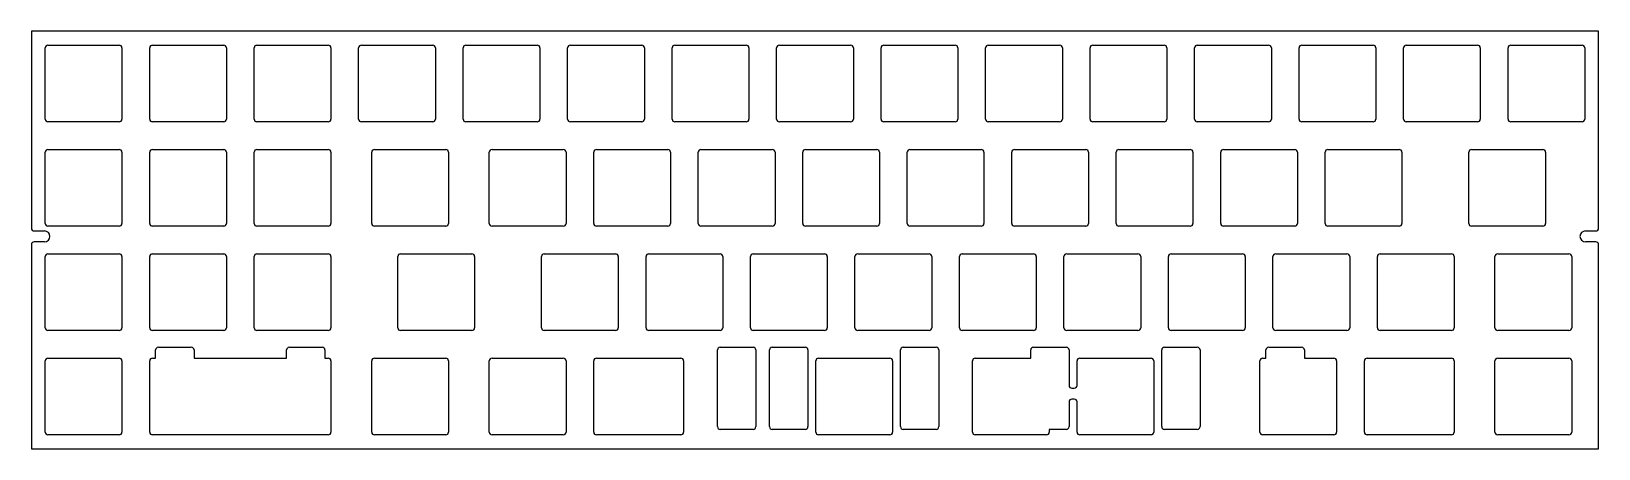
# Model space of a CAD drawing. Header units: millimetres. Extents: x -143 to 143, y -38 to 38.
import ezdxf

# ---------------------------------------------------------------- set-up
doc = ezdxf.new("R2010")
doc.units = ezdxf.units.MM
doc.layers.add('CUTOUTS', color=1, linetype='CONTINUOUS')
doc.layers.add('PERIMETER', color=5, linetype='CONTINUOUS')

msp = doc.modelspace()

# ---------------------------------------------------------------- linework, layer by layer
at = {"layer": 'CUTOUTS'}
for p, q in [((-140.349, 22.076), (-140.349, 35.074)), ((-139.849, 35.574), (-126.851, 35.574)), ((-126.351, 35.074), (-126.351, 22.076)), ((-121.299, 22.076), (-121.299, 35.074)), ((-120.799, 35.574), (-107.801, 35.574)), ((-107.301, 35.074), (-107.301, 22.076)), ((-102.249, 22.076), (-102.249, 35.074)), ((-101.749, 35.574), (-88.751, 35.574)), ((-88.251, 35.074), (-88.251, 22.076)), ((-83.199, 22.076), (-83.199, 35.074)), ((-82.699, 35.574), (-69.701, 35.574)), ((-69.201, 35.074), (-69.201, 22.076)), ((-64.149, 22.076), (-64.149, 35.074)), ((-63.649, 35.574), (-50.651, 35.574)), ((-50.151, 35.074), (-50.151, 22.076)), ((-45.099, 22.076), (-45.099, 35.074)), ((-44.599, 35.574), (-31.601, 35.574)), ((-31.101, 35.074), (-31.101, 22.076)), ((-26.049, 22.076), (-26.049, 35.074)), ((-25.549, 35.574), (-12.551, 35.574)), ((-12.051, 35.074), (-12.051, 22.076)), ((-6.999, 22.076), (-6.999, 35.074)), ((-6.499, 35.574), (6.499, 35.574)), ((6.999, 35.074), (6.999, 22.076)), ((12.051, 22.076), (12.051, 35.074)), ((12.551, 35.574), (25.549, 35.574)), ((26.049, 35.074), (26.049, 22.076)), ((31.101, 22.076), (31.101, 35.074)), ((31.601, 35.574), (44.599, 35.574)), ((45.099, 35.074), (45.099, 22.076)), ((50.151, 22.076), (50.151, 35.074)), ((50.651, 35.574), (63.649, 35.574)), ((64.149, 35.074), (64.149, 22.076)), ((69.201, 22.076), (69.201, 35.074)), ((69.701, 35.574), (82.699, 35.574)), ((83.199, 35.074), (83.199, 22.076)), ((88.251, 22.076), (88.251, 35.074)), ((88.751, 35.574), (101.749, 35.574)), ((102.249, 35.074), (102.249, 22.076)), ((107.301, 22.076), (107.301, 35.074)), ((107.801, 35.574), (120.799, 35.574)), ((121.299, 35.074), (121.299, 22.076)), ((126.351, 22.076), (126.351, 35.074)), ((126.851, 35.574), (139.849, 35.574)), ((140.349, 35.074), (140.349, 22.076)), ((-126.851, 21.576), (-139.849, 21.576)), ((-107.801, 21.576), (-120.799, 21.576)), ((-88.751, 21.576), (-101.749, 21.576)), ((-69.701, 21.576), (-82.699, 21.576)), ((-50.651, 21.576), (-63.649, 21.576)), ((-31.601, 21.576), (-44.599, 21.576)), ((-12.551, 21.576), (-25.549, 21.576)), ((6.499, 21.576), (-6.499, 21.576)), ((25.549, 21.576), (12.551, 21.576)), ((44.599, 21.576), (31.601, 21.576)), ((63.649, 21.576), (50.651, 21.576)), ((82.699, 21.576), (69.701, 21.576)), ((101.749, 21.576), (88.751, 21.576)), ((120.799, 21.576), (107.801, 21.576)), ((139.849, 21.576), (126.851, 21.576)), ((-140.349, 3.026), (-140.349, 16.024)), ((-139.849, 16.524), (-126.851, 16.524)), ((-126.351, 16.024), (-126.351, 3.026)), ((-121.299, 3.026), (-121.299, 16.024)), ((-120.799, 16.524), (-107.801, 16.524)), ((-107.301, 16.024), (-107.301, 3.026)), ((-102.249, 3.026), (-102.249, 16.024)), ((-101.749, 16.524), (-88.751, 16.524)), ((-88.251, 16.024), (-88.251, 3.026)), ((-80.81775, 3.026), (-80.81775, 16.024)), ((-80.31775, 16.524), (-67.31975, 16.524)), ((-66.81975, 16.024), (-66.81975, 3.026)), ((-59.3865, 3.026), (-59.3865, 16.024)), ((-58.8865, 16.524), (-45.8885, 16.524)), ((-45.3885, 16.024), (-45.3885, 3.026)), ((-40.3365, 3.026), (-40.3365, 16.024)), ((-39.8365, 16.524), (-26.8385, 16.524)), ((-26.3385, 16.024), (-26.3385, 3.026)), ((-21.2865, 3.026), (-21.2865, 16.024)), ((-20.7865, 16.524), (-7.7885, 16.524)), ((-7.2885, 16.024), (-7.2885, 3.026)), ((-2.2365, 3.026), (-2.2365, 16.024)), ((-1.7365, 16.524), (11.2615, 16.524)), ((11.7615, 16.024), (11.7615, 3.026)), ((16.8135, 3.026), (16.8135, 16.024)), ((17.3135, 16.524), (30.3115, 16.524)), ((30.8115, 16.024), (30.8115, 3.026)), ((35.8635, 3.026), (35.8635, 16.024)), ((36.3635, 16.524), (49.3615, 16.524)), ((49.8615, 16.024), (49.8615, 3.026)), ((54.9135, 3.026), (54.9135, 16.024)), ((55.4135, 16.524), (68.4115, 16.524)), ((68.9115, 16.024), (68.9115, 3.026)), ((73.9635, 3.026), (73.9635, 16.024)), ((74.4635, 16.524), (87.4615, 16.524)), ((87.9615, 16.024), (87.9615, 3.026)), ((93.0135, 3.026), (93.0135, 16.024)), ((93.5135, 16.524), (106.5115, 16.524)), ((107.0115, 16.024), (107.0115, 3.026)), ((119.20725, 3.026), (119.20725, 16.024)), ((119.70725, 16.524), (132.70525, 16.524)), ((133.20525, 16.024), (133.20525, 3.026)), ((-126.851, 2.526), (-139.849, 2.526)), ((-107.801, 2.526), (-120.799, 2.526)), ((-88.751, 2.526), (-101.749, 2.526)), ((-67.31975, 2.526), (-80.31775, 2.526)), ((-45.8885, 2.526), (-58.8865, 2.526)), ((-26.8385, 2.526), (-39.8365, 2.526)), ((-7.7885, 2.526), (-20.7865, 2.526)), ((11.2615, 2.526), (-1.7365, 2.526)), ((30.3115, 2.526), (17.3135, 2.526)), ((49.3615, 2.526), (36.3635, 2.526)), ((68.4115, 2.526), (55.4135, 2.526)), ((87.4615, 2.526), (74.4635, 2.526)), ((106.5115, 2.526), (93.5135, 2.526)), ((132.70525, 2.526), (119.70725, 2.526)), ((-139.849, -2.526), (-126.851, -2.526)), ((-120.799, -2.526), (-107.801, -2.526)), ((-101.749, -2.526), (-88.751, -2.526)), ((-75.55525, -2.526), (-62.55725, -2.526)), ((-49.3615, -2.526), (-36.3635, -2.526)), ((-30.3115, -2.526), (-17.3135, -2.526)), ((-11.2615, -2.526), (1.7365, -2.526)), ((7.7885, -2.526), (20.7865, -2.526)), ((26.8385, -2.526), (39.8365, -2.526)), ((45.8885, -2.526), (58.8865, -2.526)), ((64.9385, -2.526), (77.9365, -2.526)), ((83.9885, -2.526), (96.9865, -2.526)), ((103.0385, -2.526), (116.0365, -2.526)), ((124.46975, -2.526), (137.46775, -2.526)), ((-140.349, -16.024), (-140.349, -3.026)), ((-126.351, -3.026), (-126.351, -16.024)), ((-121.299, -16.024), (-121.299, -3.026)), ((-107.301, -3.026), (-107.301, -16.024)), ((-102.249, -16.024), (-102.249, -3.026)), ((-88.251, -3.026), (-88.251, -16.024)), ((-76.05525, -16.024), (-76.05525, -3.026)), ((-62.05725, -3.026), (-62.05725, -16.024)), ((-49.8615, -16.024), (-49.8615, -3.026)), ((-35.8635, -3.026), (-35.8635, -16.024)), ((-30.8115, -16.024), (-30.8115, -3.026)), ((-16.8135, -3.026), (-16.8135, -16.024)), ((-11.7615, -16.024), (-11.7615, -3.026)), ((2.2365, -3.026), (2.2365, -16.024)), ((7.2885, -16.024), (7.2885, -3.026)), ((21.2865, -3.026), (21.2865, -16.024)), ((26.3385, -16.024), (26.3385, -3.026)), ((40.3365, -3.026), (40.3365, -16.024)), ((45.3885, -16.024), (45.3885, -3.026)), ((59.3865, -3.026), (59.3865, -16.024)), ((64.4385, -16.024), (64.4385, -3.026)), ((78.4365, -3.026), (78.4365, -16.024)), ((83.4885, -16.024), (83.4885, -3.026)), ((97.4865, -3.026), (97.4865, -16.024)), ((102.5385, -16.024), (102.5385, -3.026)), ((116.5365, -3.026), (116.5365, -16.024)), ((123.96975, -16.024), (123.96975, -3.026)), ((137.96775, -3.026), (137.96775, -16.024)), ((-126.851, -16.524), (-139.849, -16.524)), ((-107.801, -16.524), (-120.799, -16.524)), ((-88.751, -16.524), (-101.749, -16.524)), ((-62.55725, -16.524), (-75.55525, -16.524)), ((-36.3635, -16.524), (-49.3615, -16.524)), ((-17.3135, -16.524), (-30.3115, -16.524)), ((1.7365, -16.524), (-11.2615, -16.524)), ((20.7865, -16.524), (7.7885, -16.524)), ((39.8365, -16.524), (26.8385, -16.524)), ((58.8865, -16.524), (45.8885, -16.524)), ((77.9365, -16.524), (64.9385, -16.524)), ((96.9865, -16.524), (83.9885, -16.524)), ((116.0365, -16.524), (103.0385, -16.524)), ((137.46775, -16.524), (124.46975, -16.524)), ((-119.712, -19.576), (-113.714, -19.576)), ((-95.836, -19.576), (-89.838, -19.576)), ((-17.28025, -19.576), (-11.28225, -19.576)), ((-7.79325, -19.576), (-1.79525, -19.576)), ((16.08275, -19.576), (22.08075, -19.576)), ((39.83175, -19.576), (45.82975, -19.576)), ((63.70775, -19.576), (69.70575, -19.576)), ((82.71975, -19.576), (88.71775, -19.576)), ((-140.349, -35.074), (-140.349, -22.076)), ((-139.849, -21.576), (-126.851, -21.576)), ((-126.351, -22.076), (-126.351, -35.074)), ((-121.299, -35.074), (-121.299, -22.076)), ((-120.799, -21.576), (-120.212, -21.576)), ((-120.212, -21.576), (-120.212, -20.076)), ((-113.214, -20.076), (-113.214, -21.576)), ((-113.214, -21.576), (-96.336, -21.576)), ((-96.336, -21.576), (-96.336, -20.076)), ((-89.338, -20.076), (-89.338, -21.576)), ((-89.338, -21.576), (-88.751, -21.576)), ((-88.251, -22.076), (-88.251, -35.074)), ((-80.81775, -35.074), (-80.81775, -22.076)), ((-80.31775, -21.576), (-67.31975, -21.576)), ((-66.81975, -22.076), (-66.81975, -35.074)), ((-59.3865, -35.074), (-59.3865, -22.076)), ((-58.8865, -21.576), (-45.8885, -21.576)), ((-45.3885, -22.076), (-45.3885, -35.074)), ((-40.3365, -35.074), (-40.3365, -22.076)), ((-39.8365, -21.576), (-24.45725, -21.576)), ((-23.95725, -22.076), (-23.95725, -35.074)), ((-17.78025, -34.074), (-17.78025, -20.076)), ((-10.78225, -20.076), (-10.78225, -34.074)), ((-8.29325, -34.074), (-8.29325, -20.076)), ((-1.29525, -20.076), (-1.29525, -34.074)), ((0.14475, -35.074), (0.14475, -22.076)), ((0.64475, -21.576), (13.64275, -21.576)), ((14.14275, -22.076), (14.14275, -35.074)), ((15.58275, -34.074), (15.58275, -20.076)), ((22.58075, -20.076), (22.58075, -34.074)), ((28.71975, -35.074), (28.71975, -22.076)), ((29.21975, -21.576), (39.33175, -21.576)), ((39.33175, -21.576), (39.33175, -20.076)), ((46.32975, -20.076), (46.32975, -26.551)), ((47.76975, -26.551), (47.76975, -22.076)), ((48.26975, -21.576), (61.26775, -21.576)), ((61.76775, -22.076), (61.76775, -35.074)), ((63.20775, -34.074), (63.20775, -20.076)), ((70.20575, -20.076), (70.20575, -34.074)), ((81.10725, -35.074), (81.10725, -22.076)), ((81.60725, -21.576), (82.21975, -21.576)), ((82.21975, -21.576), (82.21975, -20.076)), ((89.21775, -20.076), (89.21775, -21.576)), ((89.21775, -21.576), (94.60525, -21.576)), ((95.10525, -22.076), (95.10525, -35.074)), ((100.15725, -35.074), (100.15725, -22.076)), ((100.65725, -21.576), (116.0365, -21.576)), ((116.5365, -22.076), (116.5365, -35.074)), ((123.96975, -35.074), (123.96975, -22.076)), ((124.46975, -21.576), (137.46775, -21.576)), ((137.96775, -22.076), (137.96775, -35.074)), ((46.82975, -27.051), (47.26975, -27.051)), ((46.32975, -29.551), (46.32975, -34.074)), ((47.26975, -29.051), (46.82975, -29.051)), ((47.76975, -35.074), (47.76975, -29.551)), ((-126.851, -35.574), (-139.849, -35.574)), ((-88.751, -35.574), (-120.799, -35.574)), ((-67.31975, -35.574), (-80.31775, -35.574)), ((-45.8885, -35.574), (-58.8865, -35.574)), ((-24.45725, -35.574), (-39.8365, -35.574)), ((-11.28225, -34.574), (-17.28025, -34.574)), ((-1.79525, -34.574), (-7.79325, -34.574)), ((13.64275, -35.574), (0.64475, -35.574)), ((22.08075, -34.574), (16.08275, -34.574)), ((42.21775, -35.574), (29.21975, -35.574)), ((45.82975, -34.574), (42.71775, -34.574)), ((42.71775, -34.574), (42.71775, -35.074)), ((61.26775, -35.574), (48.26975, -35.574)), ((69.70575, -34.574), (63.70775, -34.574)), ((94.60525, -35.574), (81.60725, -35.574)), ((116.0365, -35.574), (100.65725, -35.574)), ((137.46775, -35.574), (124.46975, -35.574))]:
    msp.add_line(p, q, dxfattribs=at)
for centre, start, end in [((-139.849, 35.074), 90, 180), ((-126.851, 35.074), 0, 90), ((-120.799, 35.074), 90, 180), ((-107.801, 35.074), 0, 90), ((-101.749, 35.074), 90, 180), ((-88.751, 35.074), 0, 90), ((-82.699, 35.074), 90, 180), ((-69.701, 35.074), 0, 90), ((-63.649, 35.074), 90, 180), ((-50.651, 35.074), 0, 90), ((-44.599, 35.074), 90, 180), ((-31.601, 35.074), 0, 90), ((-25.549, 35.074), 90, 180), ((-12.551, 35.074), 0, 90), ((-6.499, 35.074), 90, 180), ((6.499, 35.074), 0, 90), ((12.551, 35.074), 90, 180), ((25.549, 35.074), 0, 90), ((31.601, 35.074), 90, 180), ((44.599, 35.074), 0, 90), ((50.651, 35.074), 90, 180), ((63.649, 35.074), 0, 90), ((69.701, 35.074), 90, 180), ((82.699, 35.074), 0, 90), ((88.751, 35.074), 90, 180), ((101.749, 35.074), 0, 90), ((107.801, 35.074), 90, 180), ((120.799, 35.074), 0, 90), ((126.851, 35.074), 90, 180), ((139.849, 35.074), 0, 90), ((-139.849, 22.076), 180, 270), ((-126.851, 22.076), 270, 360), ((-120.799, 22.076), 180, 270), ((-107.801, 22.076), 270, 360), ((-101.749, 22.076), 180, 270), ((-88.751, 22.076), 270, 360), ((-82.699, 22.076), 180, 270), ((-69.701, 22.076), 270, 360), ((-63.649, 22.076), 180, 270), ((-50.651, 22.076), 270, 360), ((-44.599, 22.076), 180, 270), ((-31.601, 22.076), 270, 360), ((-25.549, 22.076), 180, 270), ((-12.551, 22.076), 270, 360), ((-6.499, 22.076), 180, 270), ((6.499, 22.076), 270, 360), ((12.551, 22.076), 180, 270), ((25.549, 22.076), 270, 360), ((31.601, 22.076), 180, 270), ((44.599, 22.076), -90, 0), ((50.651, 22.076), 180, 270), ((63.649, 22.076), 270, 360), ((69.701, 22.076), 180, 270), ((82.699, 22.076), 270, 360), ((88.751, 22.076), 180, 270), ((101.749, 22.076), 270, 360), ((107.801, 22.076), 180, 270), ((120.799, 22.076), 270, 360), ((126.851, 22.076), 180, 270), ((139.849, 22.076), -90, 0), ((-139.849, 16.024), 90, 180), ((-126.851, 16.024), 0, 90), ((-120.799, 16.024), 90, 180), ((-107.801, 16.024), 0, 90), ((-101.749, 16.024), 90, 180), ((-88.751, 16.024), 0, 90), ((-80.31775, 16.024), 90, 180), ((-67.31975, 16.024), 0, 90), ((-58.8865, 16.024), 90, 180), ((-45.8885, 16.024), 0, 90), ((-39.8365, 16.024), 90, 180), ((-26.8385, 16.024), 0, 90), ((-20.7865, 16.024), 90, 180), ((-7.7885, 16.024), 0, 90), ((-1.7365, 16.024), 90, 180), ((11.2615, 16.024), 0, 90), ((17.3135, 16.024), 90, 180), ((30.3115, 16.024), 0, 90), ((36.3635, 16.024), 90, 180), ((49.3615, 16.024), 0, 90), ((55.4135, 16.024), 90, 180), ((68.4115, 16.024), 0, 90), ((74.4635, 16.024), 90, 180), ((87.4615, 16.024), 0, 90), ((93.5135, 16.024), 90, 180), ((106.5115, 16.024), 0, 90), ((119.70725, 16.024), 90, 180), ((132.70525, 16.024), 0, 90), ((-139.849, 3.026), 180, 270), ((-126.851, 3.026), -90, 0), ((-120.799, 3.026), 180, 270), ((-107.801, 3.026), -90, 0), ((-101.749, 3.026), 180, 270), ((-88.751, 3.026), -90, 0), ((-80.31775, 3.026), 180, 270), ((-67.31975, 3.026), -90, 0), ((-58.8865, 3.026), 180, 270), ((-45.8885, 3.026), -90, 0), ((-39.8365, 3.026), 180, 270), ((-26.8385, 3.026), -90, 0), ((-20.7865, 3.026), 180, 270), ((-7.7885, 3.026), -90, 0), ((-1.7365, 3.026), 180, 270), ((11.2615, 3.026), -90, 0), ((17.3135, 3.026), 180, 270), ((30.3115, 3.026), -90, 0), ((36.3635, 3.026), 180, 270), ((49.3615, 3.026), -90, 0), ((55.4135, 3.026), 180, 270), ((68.4115, 3.026), 270, 360), ((74.4635, 3.026), 180, 270), ((87.4615, 3.026), 270, 360), ((93.5135, 3.026), 180, 270), ((106.5115, 3.026), 270, 360), ((119.70725, 3.026), 180, 270), ((132.70525, 3.026), 270, 360), ((-139.849, -3.026), 90, 180), ((-126.851, -3.026), 0, 90), ((-120.799, -3.026), 90, 180), ((-107.801, -3.026), 0, 90), ((-101.749, -3.026), 90, 180), ((-88.751, -3.026), 0, 90), ((-75.55525, -3.026), 90, 180), ((-62.55725, -3.026), 0, 90), ((-49.3615, -3.026), 90, 180), ((-36.3635, -3.026), 0, 90), ((-30.3115, -3.026), 90, 180), ((-17.3135, -3.026), 0, 90), ((-11.2615, -3.026), 90, 180), ((1.7365, -3.026), 0, 90), ((7.7885, -3.026), 90, 180), ((20.7865, -3.026), 0, 90), ((26.8385, -3.026), 90, 180), ((39.8365, -3.026), 0, 90), ((45.8885, -3.026), 90, 180), ((58.8865, -3.026), 0, 90), ((64.9385, -3.026), 90, 180), ((77.9365, -3.026), 0, 90), ((83.9885, -3.026), 90, 180), ((96.9865, -3.026), 0, 90), ((103.0385, -3.026), 90, 180), ((116.0365, -3.026), 0, 90), ((124.46975, -3.026), 90, 180), ((137.46775, -3.026), 0, 90), ((-139.849, -16.024), 180, 270), ((-126.851, -16.024), -90, 0), ((-120.799, -16.024), 180, 270), ((-107.801, -16.024), -90, 0), ((-101.749, -16.024), 180, 270), ((-88.751, -16.024), -90, 0), ((-75.55525, -16.024), 180, 270), ((-62.55725, -16.024), -90, 0), ((-49.3615, -16.024), 180, 270), ((-36.3635, -16.024), -90, 0), ((-30.3115, -16.024), 180, 270), ((-17.3135, -16.024), -90, 0), ((-11.2615, -16.024), 180, 270), ((1.7365, -16.024), -90, 0), ((7.7885, -16.024), 180, 270), ((20.7865, -16.024), 270, 360), ((26.8385, -16.024), 180, 270), ((39.8365, -16.024), 270, 360), ((45.8885, -16.024), 180, 270), ((58.8865, -16.024), 270, 360), ((64.9385, -16.024), 180, 270), ((77.9365, -16.024), -90, 0), ((83.9885, -16.024), 180, 270), ((96.9865, -16.024), 270, 360), ((103.0385, -16.024), 180, 270), ((116.0365, -16.024), 270, 360), ((124.46975, -16.024), 180, 270), ((137.46775, -16.024), 270, 360), ((-119.712, -20.076), 90, 180), ((-113.714, -20.076), 0, 90), ((-95.836, -20.076), 90, 180), ((-89.838, -20.076), 0, 90), ((-17.28025, -20.076), 90, 180), ((-11.28225, -20.076), 0, 90), ((-7.79325, -20.076), 90, 180), ((-1.79525, -20.076), 0, 90), ((16.08275, -20.076), 90, 180), ((22.08075, -20.076), 0, 90), ((39.83175, -20.076), 90, 180), ((45.82975, -20.076), 0, 90), ((63.70775, -20.076), 90, 180), ((69.70575, -20.076), 0, 90), ((82.71975, -20.076), 90, 180), ((88.71775, -20.076), 0, 90), ((-139.849, -22.076), 90, 180), ((-126.851, -22.076), 0, 90), ((-120.799, -22.076), 90, 180), ((-88.751, -22.076), 0, 90), ((-80.31775, -22.076), 90, 180), ((-67.31975, -22.076), 0, 90), ((-58.8865, -22.076), 90, 180), ((-45.8885, -22.076), 0, 90), ((-39.8365, -22.076), 90, 180), ((-24.45725, -22.076), 0, 90), ((0.64475, -22.076), 90, 180), ((13.64275, -22.076), 0, 90), ((29.21975, -22.076), 90, 180), ((48.26975, -22.076), 90, 180), ((61.26775, -22.076), 0, 90), ((81.60725, -22.076), 90, 180), ((94.60525, -22.076), 0, 90), ((100.65725, -22.076), 90, 180), ((116.0365, -22.076), 0, 90), ((124.46975, -22.076), 90, 180), ((137.46775, -22.076), 0, 90), ((46.82975, -26.551), 180, 270), ((47.26975, -26.551), -90, 0), ((46.82975, -29.551), 90, 180), ((47.26975, -29.551), 0, 90), ((-17.28025, -34.074), 180, 270), ((-11.28225, -34.074), -90, 0), ((-7.79325, -34.074), 180, 270), ((-1.79525, -34.074), -90, 0), ((16.08275, -34.074), 180, 270), ((22.08075, -34.074), 270, 360), ((45.82975, -34.074), -90, 0), ((63.70775, -34.074), 180, 270), ((69.70575, -34.074), 270, 360), ((-139.849, -35.074), 180, 270), ((-126.851, -35.074), -90, 0), ((-120.799, -35.074), 180, 270), ((-88.751, -35.074), -90, 0), ((-80.31775, -35.074), 180, 270), ((-67.31975, -35.074), -90, 0), ((-58.8865, -35.074), 180, 270), ((-45.8885, -35.074), -90, 0), ((-39.8365, -35.074), 180, 270), ((-24.45725, -35.074), -90, 0), ((0.64475, -35.074), 180, 270), ((13.64275, -35.074), -90, 0), ((29.21975, -35.074), 180, 270), ((42.21775, -35.074), 270, 360), ((48.26975, -35.074), 180, 270), ((61.26775, -35.074), 270, 360), ((81.60725, -35.074), 180, 270), ((94.60525, -35.074), 270, 360), ((100.65725, -35.074), 180, 270), ((116.0365, -35.074), 270, 360), ((124.46975, -35.074), 180, 270), ((137.46775, -35.074), 270, 360)]:
    msp.add_arc(centre, 0.5, start, end, dxfattribs=at)
at = {"layer": 'PERIMETER'}
for p, q in [((142.875, 38.1), (-142.875, 38.1)), ((-142.875, 38.1), (-142.875, 2.149)), ((142.875, 2.149), (142.875, 38.1)), ((-142.375, 1.649), (-140.476, 1.649)), ((140.474, 1.649), (142.375, 1.649)), ((-142.875, -0.851), (-142.875, -38.1)), ((-140.476, -0.351), (-142.375, -0.351)), ((142.375, -0.351), (140.474, -0.351)), ((142.875, -38.1), (142.875, -0.851)), ((-142.875, -38.1), (142.875, -38.1))]:
    msp.add_line(p, q, dxfattribs=at)
for centre, radius, start, end in [((-142.375, 2.149), 0.5, 180, 270), ((-140.476, 0.649), 1, -90, 90), ((140.474, 0.649), 1, 90, 270), ((142.375, 2.149), 0.5, -90, 0), ((-142.375, -0.851), 0.5, 90, 180), ((142.375, -0.851), 0.5, 0, 90)]:
    msp.add_arc(centre, radius, start, end, dxfattribs=at)

doc.saveas('drawing.dxf')
